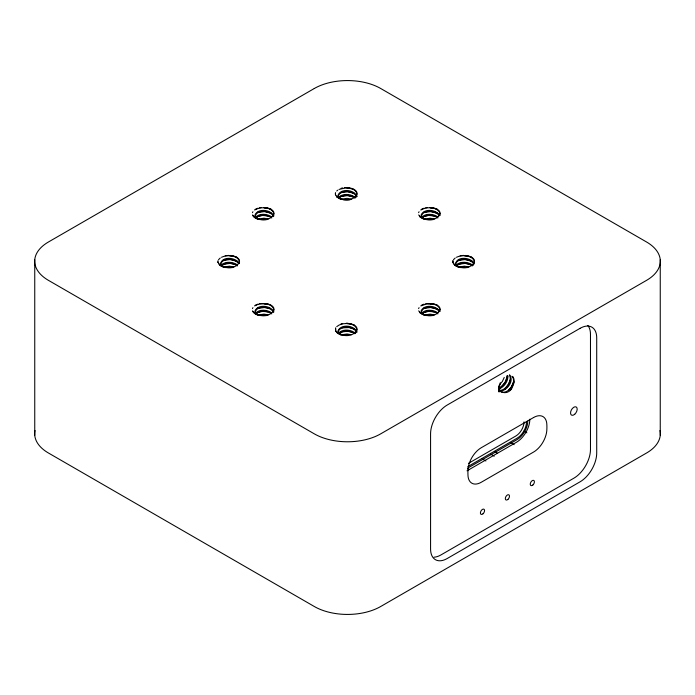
<?xml version="1.0" encoding="UTF-8"?>
<svg xmlns="http://www.w3.org/2000/svg" width="695" height="695" viewBox="0 0 695 695"><rect width="100%" height="100%" fill="white"/><g stroke="black" fill="none" stroke-linecap="round" stroke-linejoin="round"><path stroke-width="1.04" d="M335.364 193.097L335.607 195.052L336.962 196.867A12.18 7.037 0 0 0 341.393 199.43L336.441 196.668M452.845 260.92L453.088 262.884L454.434 264.699A12.18 7.037 0 0 0 458.874 267.254L454.825 265.342M498.828 390.486L499.088 392.032L498.828 388.757L500.244 382.728M498.654 388.427L499.001 385.708M220.489 264.117C223.165 257.263 234.832 258.471 238.845 263.674M337.97 196.294C340.75 189.249 353.468 190.526 356.77 196.746M337.97 331.941C340.646 325.095 352.313 326.294 356.327 331.506M455.442 264.117C458.118 257.263 469.794 258.471 473.799 263.674M499.757 384.448C496.317 393.674 508.749 395.568 511.928 387.836A9.53 5.508 -60 0 0 512.867 376.951L512.441 376.594C516.611 382.98 508.427 394.36 500.965 391.954M507.472 375.882L505.048 382.406L500.27 387.897M218.039 260.651L217.935 262.614M335.52 192.828L335.416 194.791M335.52 328.474L335.789 331.402M452.992 260.651L452.888 262.614M507.428 377.628L507.697 376.351M273.734 215.528C274.951 210.22 268.183 207.744 263.944 207.718A9.53 5.508 0 0 1 273.952 213.487C271.901 220.897 257.975 222.278 254.9 215.207C257.541 208.092 270.294 209.369 273.665 215.502M273.734 311.456C274.951 306.147 268.183 303.663 263.944 303.637A9.53 5.508 0 0 1 273.952 309.414C271.901 316.816 257.975 318.197 254.9 311.134C257.541 304.01 270.294 305.287 273.665 311.421M439.874 215.528C441.09 210.22 434.323 207.744 430.083 207.718A9.53 5.508 0 0 1 440.091 213.487C438.041 220.897 424.115 222.278 421.04 215.207C423.681 208.092 436.434 209.369 439.805 215.502M439.874 311.456C441.09 306.147 434.323 303.663 430.083 303.637A9.53 5.508 0 0 1 440.091 309.414C438.041 316.816 424.115 318.197 421.04 311.134C423.681 304.01 436.434 305.287 439.805 311.421M510.486 379.331L508.219 384.578L504.457 389.104M335.676 327.779L335.607 330.707L336.962 332.523A12.18 7.037 0 0 0 341.393 335.086L336.441 332.314M513.744 381.512L511.381 386.75L508.618 390.234M504.231 377.428L502.355 381.494L499.323 384.969M513.483 383.31L513.926 381.989M506.507 380.269L507.029 378.94M356.804 195.669L355.744 197.423M356.379 332.219L356.804 331.315M252.45 212.687L252.928 211.74M252.45 308.615L252.928 307.659M418.59 212.687L419.068 211.74M418.59 308.615L419.068 307.659M512.241 385.942L512.91 384.63M511.928 387.836L510.46 390.19M504.309 384.118L505.135 382.876M508.306 385.047L506.525 387.445M473.226 265.247L473.86 264.395M255.3 217.535C259.287 212.991 267.036 213.678 271.702 216.866M338.361 197.675C342.626 192.932 351.114 193.731 355.623 197.771M255.3 313.454C259.287 308.91 267.036 309.596 271.702 312.785M421.431 217.535C425.427 212.991 433.176 213.678 437.841 216.866M338.361 333.322C342.626 328.579 351.114 329.378 355.623 333.426M421.431 313.454C425.427 308.91 433.176 309.596 437.841 312.785M509.652 389.582L510.599 388.435M218.517 259.704L220.263 257.993M453.47 259.704L455.216 257.993M504.474 389.487L505.526 388.514M221.41 264.804C225.797 261.164 232.756 261.711 237.29 264.821M456.363 264.804C460.75 261.164 467.709 261.711 472.244 264.821M255.882 217.804C260.321 214.225 267.28 214.772 271.788 217.952M221.47 265.759C225.91 262.189 232.868 262.736 237.377 265.916M338.952 197.936C343.391 194.365 350.349 194.904 354.858 198.092M255.882 313.723C260.321 310.144 267.28 310.691 271.788 313.879M422.021 217.804C426.461 214.225 433.419 214.772 437.928 217.952M338.952 333.583C343.391 330.012 350.349 330.559 354.858 333.739M456.433 265.759C460.872 262.189 467.822 262.736 472.339 265.916M422.021 313.723C426.461 310.144 433.419 310.691 437.928 313.879M336.745 190.986L337.744 190.169M336.745 326.633C340.628 323.305 346.275 323.079 351.079 324.052M254.674 210.029C259.635 206.997 266.107 207.171 271.354 209.395M254.674 305.948C259.131 303.185 264.847 303.159 269.747 304.679M420.814 210.029C425.774 206.997 432.247 207.171 437.494 209.395M420.814 305.948L426.791 303.854L434.149 304.184M468.465 463.365L515.881 435.982A11.511 6.646 -60 0 0 524.021 421.882M467.848 466.597L517.132 438.145A13.274 7.662 -60 0 0 526.515 421.882M467.848 468.03L517.132 439.588A15.038 8.679 -60 0 0 527.757 421.17M467.014 470.819L516.55 442.22A18.8 10.851 -60 0 0 529.677 421.691A48.711 28.121 -60 0 0 529.842 419.198M499.505 387.871C503.858 385.482 507.089 380.652 507.063 375.621M255.126 209.421L257.941 208.196M421.266 209.421L424.08 208.196M255.126 305.34L257.941 304.115M421.266 305.34L424.08 304.115M338.969 189.448L345.537 187.902L352.817 188.892M221.488 257.272C226.327 255.074 232.104 255.273 236.952 257.35M456.45 257.272C461.289 255.074 467.057 255.273 471.905 257.35M256.003 216.936L262.614 215.433L268.148 215.971M422.143 216.936L428.754 215.433L434.288 215.971M256.003 312.854L262.614 311.36L268.148 311.89M422.143 312.854L428.754 311.36L434.288 311.89M498.941 388.948C504.222 387.072 508.106 381.416 507.923 375.821M258.575 218.986L263.978 218.204L268.253 218.942M341.645 199.118L347.048 198.336L351.322 199.074M224.172 266.941L229.567 266.168L233.85 266.906M424.714 218.986L430.118 218.204L434.392 218.942M258.575 314.905L263.978 314.123L268.253 314.861M459.126 266.941L464.529 266.168L468.804 266.906M341.645 334.764L347.048 333.991L351.322 334.729M424.714 314.905L430.118 314.123L434.392 314.861M257.393 212.531L264.395 211.61L271.415 213.261M340.463 192.663L347.465 191.742L354.485 193.392M222.982 260.486L229.993 259.574L237.012 261.216M423.533 212.531L430.535 211.61L437.555 213.261M257.393 308.45L264.395 307.529L269.816 308.537M457.935 260.486L464.946 259.574L471.966 261.216M423.533 308.45L430.535 307.529L437.555 309.179M340.524 196.477L347.543 195.582L354.546 197.258M223.043 264.309L230.062 263.414L235.475 264.439M457.996 264.309L465.024 263.414L470.428 264.439M340.524 332.132L347.543 331.237L354.546 332.905M341.01 188.328L342.661 187.919M341.01 323.983L342.661 323.575M258.001 212.01L259.661 211.61M424.141 212.01L425.8 211.61M258.001 307.937L259.661 307.529M424.141 307.937L425.8 307.529M341.132 195.964L342.8 195.564M342.991 199.734L350.08 199.76M259.921 219.603L267.01 219.62M426.061 219.603L433.15 219.62M225.51 267.566L232.608 267.584M460.472 267.566L467.561 267.584M259.921 315.521L267.01 315.539M426.061 315.521L433.15 315.539M342.991 335.39L348.647 335.146M342.062 327.858L349.333 327.571L354.485 329.039M259.591 207.788L261.355 207.527M425.731 207.788L427.495 207.527M225.18 255.743L228.785 255.395M460.142 255.743L463.739 255.395M259.591 303.706L266.915 303.654M425.731 303.706L433.055 303.654M342.731 191.742L344.494 191.49M342.731 327.397L350.054 327.362M259.73 215.433L267.054 215.433M425.87 215.433L433.193 215.433M225.319 263.396L232.651 263.388M460.272 263.396L467.605 263.388M259.73 311.351L267.054 311.351M425.87 311.351L433.193 311.351M343.929 335.198L347.622 335.077M344.425 187.667L348.126 187.633M261.433 211.358L265.134 211.341M427.564 211.358L431.274 211.341M227.022 259.322L230.723 259.305M461.975 259.322L465.685 259.305M261.433 307.277L265.134 307.26M427.564 307.277L431.274 307.26M344.572 195.321L348.282 195.321M261.572 219.021L265.281 219.029M427.712 219.021L431.421 219.029M227.169 266.976L229.011 266.897M462.123 266.976L463.965 266.897M261.572 314.939L265.281 314.948M427.712 314.939L431.421 314.948M344.642 334.808L348.351 334.816M500.409 391.085C507.185 390.694 514.283 380.86 509.722 374.996M428.824 219.273L430.692 219.29M262.684 219.273L264.552 219.29M463.235 267.228L465.094 267.254M228.273 267.228L230.141 267.254M428.824 315.191L430.692 315.209M262.684 315.191L264.552 315.209M499.227 390.547C506.116 390.355 512.51 381.407 509.478 375.013M346.266 323.218L348.126 323.288M431.195 207.501L433.055 207.727M265.056 207.501L266.915 207.727M465.607 255.456L467.457 255.691M230.653 255.456L232.504 255.691M348.204 191.472L350.054 191.716M433.124 211.575L434.914 211.984M266.984 211.575L268.774 211.984M467.535 259.539L469.325 259.939M232.573 259.539L234.363 259.939M433.124 307.503L434.914 307.902M266.984 307.503L268.774 307.902M350.124 195.564L351.913 195.973M435.887 304.679L437.494 305.314M352.817 324.539L354.424 325.182M524.039 431.195L526.862 432.829M510.451 442.541L514.144 444.67M494.762 451.707L497.533 453.305M490.522 454.052L494.214 456.181M482.208 458.848L485.901 460.976M467.44 468.543L469.29 469.611M219.872 265.342L223.912 267.254A12.18 7.037 0 0 1 219.481 264.699L217.865 261.911M511.928 376.282L512.867 376.951M419.511 216.527L424.463 219.299A12.18 7.037 0 0 1 420.032 216.736L418.677 214.92M419.511 312.455L424.463 315.217A12.18 7.037 0 0 1 420.032 312.654L418.677 310.839M500.348 391.52L499.366 390.303M252.719 215.615L255.421 218.134L258.323 219.299A12.18 7.037 0 0 1 253.892 216.736L252.537 214.92M252.719 311.534L255.421 314.053L258.323 315.217A12.18 7.037 0 0 1 253.892 312.654L252.537 310.839M439.396 215.719C435.583 210.359 422.265 209.186 421.161 216.901M439.396 311.638C435.583 306.278 422.265 305.105 421.161 312.828M453.939 263.944L454.434 264.699M419.537 215.98L420.032 216.736M419.537 311.899L420.032 312.654M336.467 196.112L336.962 196.867M336.467 331.767L336.962 332.523M253.397 215.98L253.892 216.736M253.397 311.899L253.892 312.654M218.986 263.944L219.481 264.699M474.216 263.466C471.071 257.159 456.589 255.925 455.59 263.918C459.734 269.938 472.339 268.739 474.503 261.45A9.53 5.508 0 0 0 464.495 255.673C468.552 255.821 474.45 257.671 474.494 262.562M239.262 263.466C236.109 257.159 221.636 255.925 220.636 263.918C224.78 269.938 237.377 268.739 239.54 261.45A9.53 5.508 0 0 0 229.541 255.673C233.598 255.821 239.497 257.671 239.532 262.562M273.7 216.614C270.616 210.229 256.203 208.969 255.022 216.901M273.7 312.533C270.616 306.147 256.203 304.888 255.022 312.828M338.091 197.041L338.439 197.762M338.091 332.688L338.439 333.418M356.987 196.563C354.624 189.414 340.646 188.041 337.97 195.347C341.045 202.41 354.971 201.029 357.022 193.627A9.53 5.508 0 0 0 347.014 187.85C351.079 187.998 356.969 189.848 357.013 194.739M356.987 332.21C354.624 325.06 340.646 323.688 337.97 330.994C341.045 338.065 354.971 336.675 357.022 329.274A9.53 5.508 0 0 0 347.014 323.496C351.079 323.644 356.969 325.503 357.013 330.386M498.663 389.713L498.81 390.92M660.25 259.748L660.25 435.252M34.75 259.748L34.75 435.252M35.037 430.526A46.991 27.131 0 0 0 48.45 453.01L314.27 606.483A46.991 27.131 0 0 0 380.73 606.483L646.55 453.01A46.991 27.131 0 0 0 659.963 430.526M434.054 557.182A23.5 13.561 -60 0 0 440.951 554.931L573.861 478.195A23.5 13.561 -60 0 0 590.481 449.413L590.481 334.312A23.5 13.561 -60 0 0 587.84 325.46M314.27 88.517L48.45 241.99A46.991 27.131 0 0 0 48.45 280.354L314.27 433.828A46.991 27.131 0 0 0 380.73 433.828L646.55 280.354A46.991 27.131 0 0 0 646.55 241.99L380.73 88.517A46.991 27.131 0 0 0 314.27 88.517M580.099 328.318L447.18 405.055A23.5 13.561 -60 0 0 430.57 433.828L430.57 548.928A23.5 13.561 -60 0 0 447.18 558.528L580.099 481.791A23.5 13.561 -60 0 0 596.71 453.01L596.71 337.909A23.5 13.561 -60 0 0 580.099 328.318M533.578 417.521L481.244 447.736A18.8 10.851 -60 0 0 468.117 468.265A48.711 28.121 -60 0 0 467.952 474.598A18.8 10.851 -60 0 0 481.244 482.269L533.578 452.054A18.8 10.851 -60 0 0 546.869 429.032A48.711 28.121 -60 0 0 546.704 422.89A18.8 10.851 -60 0 0 533.578 417.521M574.722 414.255A4.7 2.711 -60 0 0 576.216 406.975A4.7 2.711 -60 0 0 570.656 411.909A4.7 2.711 -60 0 0 574.722 414.255M532.865 484.997A2.936 1.694 -60 0 0 533.795 480.445A2.936 1.694 -60 0 0 530.328 483.529A2.936 1.694 -60 0 0 532.865 484.997M507.949 499.384A2.936 1.694 -60 0 0 508.879 494.831A2.936 1.694 -60 0 0 505.404 497.915A2.936 1.694 -60 0 0 507.949 499.384M483.025 513.77A2.936 1.694 -60 0 0 483.955 509.218A2.936 1.694 -60 0 0 480.48 512.302A2.936 1.694 -60 0 0 483.025 513.77"/></g></svg>
